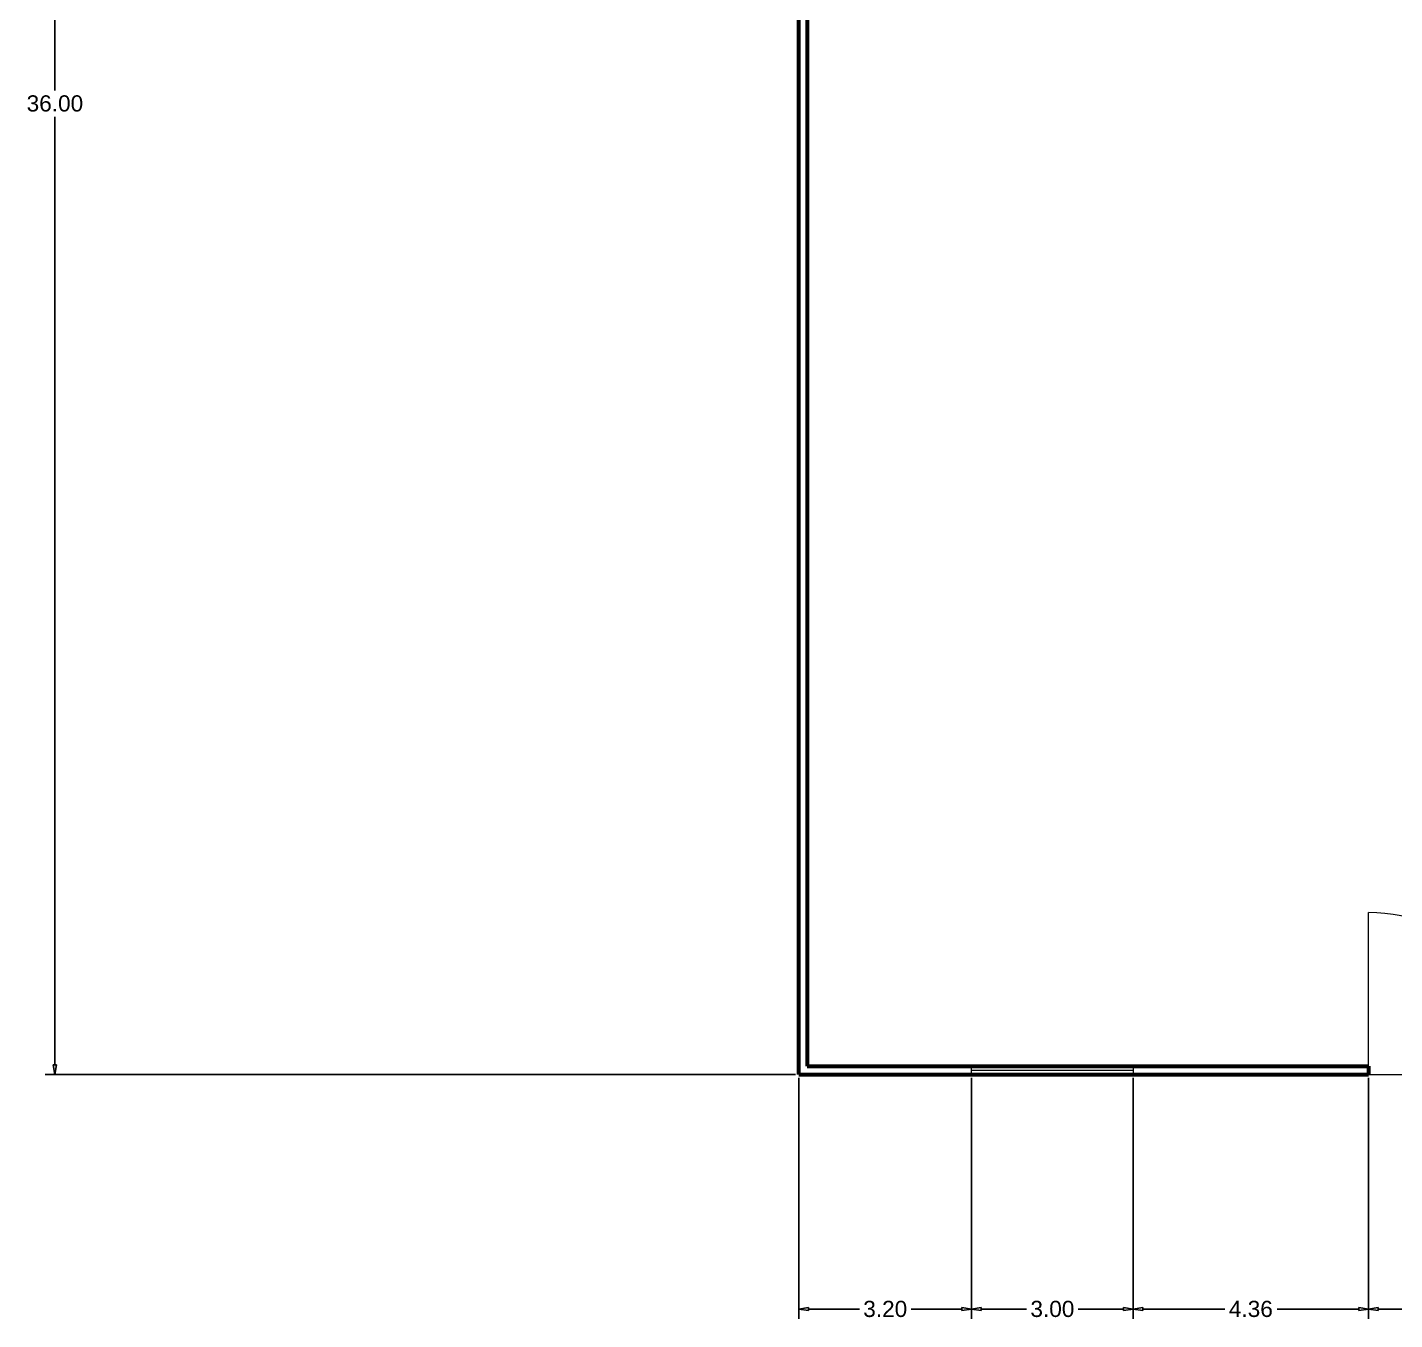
# Model space of a CAD drawing. Header units: metres. Extents: x -1 to 720, y -8 to 179.
# Drawn here: x 165.62 to 190.97, y 29.77 to 53.73 of the extents above; entities that cross this region are included whole.
import ezdxf

# ---------------------------------------------------------------- set-up
doc = ezdxf.new("R2010")
doc.units = ezdxf.units.M
doc.header["$PDMODE"] = 34
doc.layers.add('0-Dimension', color=9, linetype='Continuous')
for name, color, linetype, lineweight in [('A-DOOR', 251, 'Continuous', 18), ('A-GLAZ', 2, 'Continuous', 18), ('A-WALL', 7, 'Continuous', 60)]:
    doc.layers.add(name, color=color, linetype=linetype, lineweight=lineweight)
doc.styles.get("Standard").update_dxf_attribs({"font": 'arial.ttf'})
doc.dimstyles.new('DAPC Standard', dxfattribs={"dimtxt": 0.3, "dimasz": 0.18, "dimexe": 0.18, "dimexo": 0.0625, "dimgap": 0.09, "dimtad": 0, "dimtih": 1, "dimtoh": 1, "dimzin": 0, "dimdsep": 46, "dimtxsty": 'Standard', "dimblk": 'CLOSEDBLANK', "dimcen": 0.09, "dimazin": 0, "dimtfac": 1, "dimtofl": 0, "dimtmove": 0, "dimatfit": 3, "dimfxl": 1, "dimtolj": 1, "dimtzin": 0, "dimarcsym": 0})

# ---------------------------------------------------------------- blocks, each defined once
blk = doc.blocks.new('_ClosedBlank')
at = {"color": 0, "linetype": 'ByBlock', "lineweight": -2}
for p, q in [((-1, 0.17), (0, 0)), ((-1, 0.17), (-1, -0.17)), ((0, 0), (-1, -0.17))]:
    blk.add_line(p, q, dxfattribs=at)
blk = doc.blocks.new('*D116')
at = {"layer": '0-Dimension', "color": 0, "lineweight": -2, "transparency": 16777216}
for p, q in [((179.863, 70.314), (165.947, 70.314)), ((166.127, 70.134), (166.127, 52.557)), ((166.127, 34.494), (166.127, 52.07)), ((179.863, 34.314), (165.947, 34.314))]:
    blk.add_line(p, q, dxfattribs=at)
at = {"layer": 'Defpoints', "color": 0, "transparency": 16777216}
for p in [(166.127, 70.314), (179.925, 70.314), (179.925, 34.314)]:
    blk.add_point(p, dxfattribs=at)
at = {"layer": '0-Dimension', "color": 0, "lineweight": -2, "transparency": 16777216, "xscale": 0.18, "yscale": 0.18, "zscale": 0.18}
for p, rotation in [((166.127, 70.314), 90), ((166.127, 34.314), 270)]:
    blk.add_blockref('_ClosedBlank', p, dxfattribs=dict(at, rotation=rotation))
at = {"layer": '0-Dimension', "color": 0, "transparency": 16777216, "insert": (166.127, 52.314), "char_height": 0.3, "attachment_point": 5}
blk.add_mtext('\\A1;36.00', dxfattribs=at)
blk = doc.blocks.new('*D128')
at = {"layer": '0-Dimension', "color": 0, "lineweight": -2, "transparency": 16777216}
for p, q in [((179.925, 34.251), (179.925, 29.786)), ((183.125, 34.251), (183.125, 29.786)), ((180.105, 29.966), (181.046, 29.966)), ((182.945, 29.966), (182.004, 29.966))]:
    blk.add_line(p, q, dxfattribs=at)
at = {"layer": 'Defpoints', "color": 0, "transparency": 16777216}
for p in [(179.925, 34.314), (183.125, 34.314), (183.125, 29.966)]:
    blk.add_point(p, dxfattribs=at)
at = {"layer": '0-Dimension', "color": 0, "lineweight": -2, "transparency": 16777216, "xscale": 0.18, "yscale": 0.18, "zscale": 0.18, "rotation": 180}
blk.add_blockref('_ClosedBlank', (179.925, 29.966), dxfattribs=at)
at = {"layer": '0-Dimension', "color": 0, "lineweight": -2, "transparency": 16777216, "xscale": 0.18, "yscale": 0.18, "zscale": 0.18}
blk.add_blockref('_ClosedBlank', (183.125, 29.966), dxfattribs=at)
at = {"layer": '0-Dimension', "color": 0, "transparency": 16777216, "insert": (181.525, 29.966), "char_height": 0.3, "attachment_point": 5}
blk.add_mtext('\\A1;3.20', dxfattribs=at)
blk = doc.blocks.new('*D129')
at = {"layer": '0-Dimension', "color": 0, "lineweight": -2, "transparency": 16777216}
for p, q in [((183.125, 34.251), (183.125, 29.786)), ((186.125, 34.251), (186.125, 29.786)), ((183.305, 29.966), (184.146, 29.966)), ((185.945, 29.966), (185.104, 29.966))]:
    blk.add_line(p, q, dxfattribs=at)
at = {"layer": 'Defpoints', "color": 0, "transparency": 16777216}
for p in [(183.125, 34.314), (186.125, 34.314), (186.125, 29.966)]:
    blk.add_point(p, dxfattribs=at)
at = {"layer": '0-Dimension', "color": 0, "lineweight": -2, "transparency": 16777216, "xscale": 0.18, "yscale": 0.18, "zscale": 0.18, "rotation": 180}
blk.add_blockref('_ClosedBlank', (183.125, 29.966), dxfattribs=at)
at = {"layer": '0-Dimension', "color": 0, "lineweight": -2, "transparency": 16777216, "xscale": 0.18, "yscale": 0.18, "zscale": 0.18}
blk.add_blockref('_ClosedBlank', (186.125, 29.966), dxfattribs=at)
at = {"layer": '0-Dimension', "color": 0, "transparency": 16777216, "insert": (184.625, 29.966), "char_height": 0.3, "attachment_point": 5}
blk.add_mtext('\\A1;3.00', dxfattribs=at)
blk = doc.blocks.new('*D130')
at = {"layer": '0-Dimension', "color": 0, "lineweight": -2, "transparency": 16777216}
for p, q in [((186.125, 34.251), (186.125, 29.786)), ((190.485, 34.251), (190.485, 29.786)), ((186.305, 29.966), (187.82, 29.966)), ((190.305, 29.966), (188.791, 29.966))]:
    blk.add_line(p, q, dxfattribs=at)
at = {"layer": 'Defpoints', "color": 0, "transparency": 16777216}
for p in [(186.125, 34.314), (190.485, 34.314), (190.485, 29.966)]:
    blk.add_point(p, dxfattribs=at)
at = {"layer": '0-Dimension', "color": 0, "lineweight": -2, "transparency": 16777216, "xscale": 0.18, "yscale": 0.18, "zscale": 0.18, "rotation": 180}
blk.add_blockref('_ClosedBlank', (186.125, 29.966), dxfattribs=at)
at = {"layer": '0-Dimension', "color": 0, "lineweight": -2, "transparency": 16777216, "xscale": 0.18, "yscale": 0.18, "zscale": 0.18}
blk.add_blockref('_ClosedBlank', (190.485, 29.966), dxfattribs=at)
at = {"layer": '0-Dimension', "color": 0, "transparency": 16777216, "insert": (188.305, 29.966), "char_height": 0.3, "attachment_point": 5}
blk.add_mtext('\\A1;4.36', dxfattribs=at)
blk = doc.blocks.new('*D131')
at = {"layer": '0-Dimension', "color": 0, "lineweight": -2, "transparency": 16777216}
for p, q in [((190.485, 34.251), (190.485, 29.786)), ((196.485, 34.251), (196.485, 29.786)), ((190.665, 29.966), (193.005, 29.966)), ((196.305, 29.966), (193.965, 29.966))]:
    blk.add_line(p, q, dxfattribs=at)
at = {"layer": 'Defpoints', "color": 0, "transparency": 16777216}
for p in [(190.485, 34.314), (196.485, 34.314), (196.485, 29.966)]:
    blk.add_point(p, dxfattribs=at)
at = {"layer": '0-Dimension', "color": 0, "lineweight": -2, "transparency": 16777216, "xscale": 0.18, "yscale": 0.18, "zscale": 0.18, "rotation": 180}
blk.add_blockref('_ClosedBlank', (190.485, 29.966), dxfattribs=at)
at = {"layer": '0-Dimension', "color": 0, "lineweight": -2, "transparency": 16777216, "xscale": 0.18, "yscale": 0.18, "zscale": 0.18}
blk.add_blockref('_ClosedBlank', (196.485, 29.966), dxfattribs=at)
at = {"layer": '0-Dimension', "color": 0, "transparency": 16777216, "insert": (193.485, 29.966), "char_height": 0.3, "attachment_point": 5}
blk.add_mtext('\\A1;6.00', dxfattribs=at)

msp = doc.modelspace()

# ---------------------------------------------------------------- linework, layer by layer
at = {"layer": 'A-DOOR'}
for q in [(190.485, 37.314), (196.485, 34.314)]:
    msp.add_line((190.485, 34.314), q, dxfattribs=at)
msp.add_arc((190.485, 34.314), 3, 0, 90, dxfattribs=at)
at = {"layer": 'A-GLAZ'}
for p, q in [((183.125, 34.314), (183.125, 34.466)), ((183.125, 34.466), (186.125, 34.466)), ((186.125, 34.39), (183.125, 34.39)), ((186.125, 34.314), (183.125, 34.314)), ((184.108, 34.314), (187.108, 34.314)), ((186.125, 34.466), (186.125, 34.314)), ((189.107, 34.314), (190.485, 34.314))]:
    msp.add_line(p, q, dxfattribs=at)
at = {"layer": 'A-WALL'}
for p, q in [((179.925, 34.314), (179.925, 70.314)), ((180.078, 70.164), (180.078, 34.466)), ((179.925, 34.314), (190.485, 34.314)), ((180.078, 34.466), (190.485, 34.466)), ((190.485, 34.466), (190.485, 34.314))]:
    msp.add_line(p, q, dxfattribs=at)

# ---------------------------------------------------------------- dimensions: what is measured, and where the dimension line sits
at = {"layer": '0-Dimension'}
dim = msp.add_linear_dim(base=(166.127, 70.314), p1=(179.925, 34.314), p2=(179.925, 70.314), angle=90, dimstyle='DAPC Standard', dxfattribs=at)
dim.commit()
dim.dimension.update_dxf_attribs({"geometry": '*D116', "text_midpoint": (166.127, 52.314)})
dim = msp.add_linear_dim(base=(183.125, 29.966), p1=(179.925, 34.314), p2=(183.125, 34.314), dimstyle='DAPC Standard', dxfattribs=at)
dim.commit()
dim.dimension.update_dxf_attribs({"geometry": '*D128', "text_midpoint": (181.525, 29.966)})
for base, p1, p2, picture, middle in [((186.125, 29.966), (183.125, 34.314), (186.125, 34.314), '*D129', (184.625, 29.966)), ((190.485, 29.966), (186.125, 34.314), (190.485, 34.314), '*D130', (188.305, 29.966)), ((196.485, 29.966), (190.485, 34.314), (196.485, 34.314), '*D131', (193.485, 29.966))]:
    dim = msp.add_linear_dim(base=base, p1=p1, p2=p2, dimstyle='DAPC Standard', override={"dimtmove": 1}, dxfattribs=at)
    dim.commit()
    dim.dimension.update_dxf_attribs({"geometry": picture, "text_midpoint": middle})

doc.saveas('drawing.dxf')
